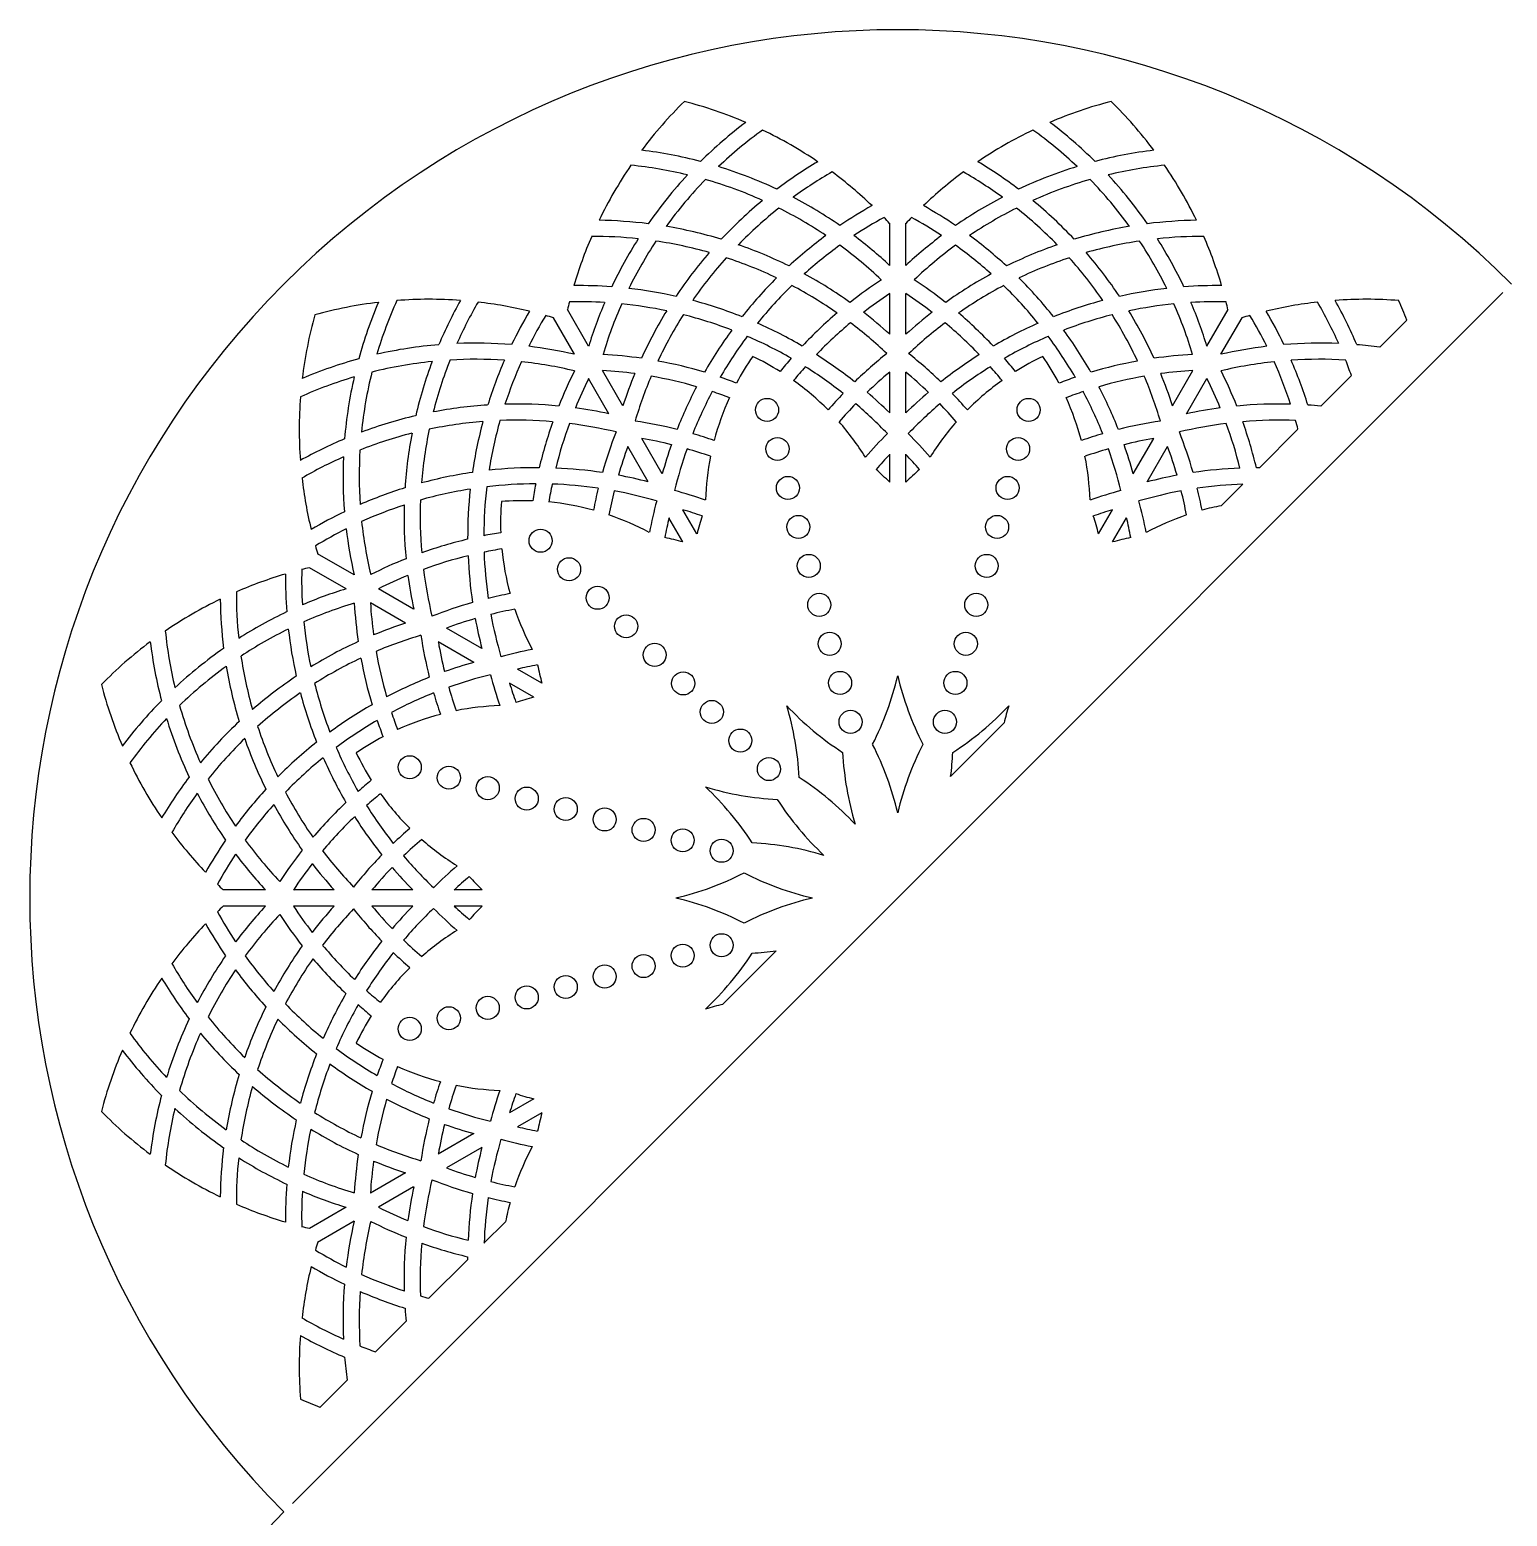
# Model space of a CAD drawing. Extents: x 66 to 310, y 1 to 245.
# Drawn here: x 66.2 to 188, y 122.3 to 244.8 of the extents above; entities that cross this region are included whole.
import ezdxf

# ---------------------------------------------------------------- set-up
doc = ezdxf.new("R2010")
doc.units = 0
doc.layers.get('0').update_dxf_attribs({"linetype": 'CONTINUOUS'})

msp = doc.modelspace()

# ---------------------------------------------------------------- linework, layer by layer
for p, q in [((137.07, 225.36), (137.07, 228.84)), ((138.4, 225.36), (138.4, 228.84)), ((87.86, 123.39), (187.6, 223.13)), ((137.07, 219.7), (137.07, 223.05)), ((138.4, 219.7), (138.4, 223.05)), ((112.25, 218.72), (110.52, 221.73)), ((163.21, 218.72), (164.95, 221.73)), ((111.1, 218.05), (109.37, 221.06)), ((164.36, 218.05), (166.1, 221.06)), ((177.45, 218.64), (179.69, 220.87)), ((113.93, 213.15), (112.26, 216.05)), ((115.09, 213.81), (113.41, 216.72)), ((137.07, 213.22), (137.07, 216.59)), ((138.4, 213.22), (138.4, 216.59)), ((160.38, 213.81), (162.05, 216.72)), ((161.53, 213.15), (163.21, 216.05)), ((172.6, 213.79), (175.11, 216.3)), ((167.53, 208.71), (170.71, 211.89)), ((118.33, 208.2), (116.64, 211.12)), ((157.14, 208.2), (158.82, 211.12)), ((117.17, 207.54), (115.49, 210.45)), ((137.07, 207.51), (137.07, 209.81)), ((138.4, 207.51), (138.4, 209.81)), ((158.29, 207.54), (159.97, 210.45)), ((164.4, 205.58), (166.17, 207.36)), ((120.03, 202.59), (118.88, 204.58)), ((121.18, 203.26), (120.03, 205.25)), ((154.28, 203.26), (155.43, 205.25)), ((155.44, 202.59), (156.59, 204.58)), ((92.94, 199.89), (89.93, 201.62)), ((92.27, 198.74), (89.26, 200.47)), ((97.84, 197.06), (94.94, 198.73)), ((97.18, 195.9), (94.28, 197.58)), ((103.45, 193.82), (100.54, 195.5)), ((102.79, 192.67), (99.87, 194.35)), ((108.4, 190.96), (106.41, 192.11)), ((107.73, 189.81), (105.74, 190.96)), ((142.09, 183.28), (146.49, 187.68)), ((85.63, 173.92), (82.15, 173.92)), ((91.29, 173.92), (87.94, 173.92)), ((97.77, 173.92), (94.4, 173.92)), ((103.48, 173.92), (101.18, 173.92)), ((85.63, 172.59), (82.15, 172.59)), ((91.29, 172.59), (87.94, 172.59)), ((97.77, 172.59), (94.4, 172.59)), ((103.48, 172.59), (101.18, 172.59)), ((123.31, 164.5), (127.71, 168.9)), ((107.73, 156.71), (105.74, 155.56)), ((108.4, 155.56), (106.41, 154.4)), ((102.79, 153.85), (99.87, 152.17)), ((103.45, 152.7), (100.54, 151.02)), ((97.18, 150.61), (94.28, 148.94)), ((97.84, 149.46), (94.94, 147.78)), ((92.27, 147.78), (89.26, 146.04)), ((92.94, 146.63), (89.93, 144.89)), ((103.63, 144.82), (105.41, 146.59)), ((99.1, 140.28), (102.28, 143.46)), ((94.69, 135.88), (97.21, 138.39)), ((90.12, 131.3), (92.35, 133.54))]:
    msp.add_line(p, q)
for centre in [(126.96, 213.47), (148.51, 213.47), (127.82, 210.25), (147.65, 210.25), (128.68, 207.04), (146.78, 207.04), (129.54, 203.83), (145.92, 203.83), (108.3, 202.69), (110.65, 200.34), (130.4, 200.62), (145.06, 200.62), (113, 197.99), (131.26, 197.41), (144.2, 197.41), (115.35, 195.64), (132.12, 194.2), (143.34, 194.2), (117.7, 193.29), (120.05, 190.94), (132.98, 190.98), (142.48, 190.98), (122.41, 188.59), (133.84, 187.77), (141.62, 187.77), (124.76, 186.23), (97.52, 184.03), (100.74, 183.17), (127.11, 183.88), (103.95, 182.31), (107.16, 181.45), (110.37, 180.59), (113.58, 179.73), (116.79, 178.87), (120.01, 178.01), (123.22, 177.15), (123.22, 169.37), (120.01, 168.51), (116.79, 167.65), (110.37, 165.93), (113.58, 166.79), (107.16, 165.07), (100.74, 163.35), (103.95, 164.21), (97.52, 162.48)]:
    msp.add_circle(centre, 0.95)
for centre, radius, start, end in [((137.73, 173.26), 71.53, 45, 225), ((144.77, 213.78), 35.16, 134.4484, 143.1635), ((111.37, 204.83), 35.16, 66.8365, 75.5516), ((164.09, 204.83), 35.16, 104.4484, 113.1635), ((130.69, 213.78), 35.16, 36.8365, 45.5516), ((147.14, 207.99), 36.49, 126.9379, 134.6874), ((147.14, 207.99), 35.16, 125.7467, 133.4578), ((111.37, 204.83), 35.16, 55.8075, 64.3526), ((164.09, 204.83), 35.16, 115.6474, 124.1925), ((128.33, 207.99), 35.16, 46.5422, 54.2533), ((128.33, 207.99), 36.49, 45.3126, 53.0621), ((112.22, 198.64), 36.49, 75.3126, 83.0621), ((149.8, 202.56), 36.49, 120.7634, 127.1375), ((125.66, 202.56), 36.49, 52.8625, 59.2366), ((163.24, 198.64), 36.49, 96.9379, 104.6874), ((144.77, 213.78), 35.16, 145.6474, 154.1925), ((112.22, 198.64), 35.16, 76.5422, 84.2533), ((147.14, 207.99), 36.49, 137.0994, 145.2185), ((112.22, 198.64), 36.49, 64.7815, 72.9006), ((149.8, 202.56), 35.16, 119.8015, 126.0532), ((111.37, 204.83), 35.16, 46.4128, 53.4291), ((164.09, 204.83), 35.16, 126.5709, 133.5872), ((125.66, 202.56), 35.16, 53.9468, 60.1985), ((163.24, 198.64), 36.49, 107.0994, 115.2185), ((163.24, 198.64), 35.16, 95.7467, 103.4578), ((128.33, 207.99), 36.49, 34.7815, 42.9006), ((130.69, 213.78), 35.16, 25.8075, 34.3526), ((147.14, 207.99), 35.16, 135.9306, 144.1342), ((112.22, 198.64), 35.16, 65.8658, 74.0694), ((163.24, 198.64), 35.16, 105.9306, 114.1342), ((128.33, 207.99), 35.16, 35.8658, 44.0694), ((149.8, 202.56), 36.49, 129.4813, 136.821), ((112.22, 198.64), 36.49, 55.3538, 62.4376), ((153.5, 198.49), 36.49, 119.3457, 124.2438), ((121.96, 198.49), 36.49, 55.7562, 60.6543), ((163.24, 198.64), 36.49, 117.5624, 124.6462), ((125.66, 202.56), 36.49, 43.179, 50.5187), ((112.63, 192.6), 36.49, 82.8625, 89.2366), ((149.8, 202.56), 35.16, 128.4581, 135.7969), ((112.22, 198.64), 35.16, 56.1443, 63.4609), ((153.5, 198.49), 35.16, 118.7259, 123.4532), ((111.37, 204.83), 35.16, 43.0591, 44.1554), ((164.09, 204.83), 35.16, 135.8446, 136.9409), ((121.96, 198.49), 35.16, 56.5468, 61.2741), ((163.24, 198.64), 35.16, 116.5391, 123.8557), ((125.66, 202.56), 35.16, 44.2031, 51.5419), ((162.84, 192.6), 36.49, 90.7634, 97.1375), ((112.63, 192.6), 36.49, 73.179, 80.5187), ((153.5, 198.49), 36.49, 126.4716, 132.6611), ((112.22, 198.64), 36.49, 47.091, 53.126), ((163.24, 198.64), 36.49, 126.874, 132.909), ((121.96, 198.49), 36.49, 47.3389, 53.5284), ((162.84, 192.6), 36.49, 99.4813, 106.821), ((144.77, 213.78), 35.16, 156.5709, 163.5872), ((112.63, 192.6), 35.16, 83.9468, 90.1985), ((147.14, 207.99), 36.49, 147.5624, 154.6462), ((147.14, 207.99), 35.16, 146.5391, 153.8557), ((112.63, 192.6), 35.16, 74.2031, 81.5419), ((112.63, 192.6), 36.49, 63.7452, 70.8614), ((153.5, 198.49), 35.16, 125.7437, 131.8716), ((112.22, 198.64), 35.16, 46.6147, 53.8538), ((163.24, 198.64), 35.16, 126.1462, 133.3853), ((121.96, 198.49), 35.16, 48.1284, 54.2563), ((162.84, 192.6), 36.49, 109.1386, 116.2548), ((162.84, 192.6), 35.16, 98.4581, 105.7969), ((128.33, 207.99), 35.16, 26.1443, 33.4609), ((162.84, 192.6), 35.16, 89.8015, 96.0532), ((128.33, 207.99), 36.49, 25.3538, 32.4376), ((130.69, 213.78), 35.16, 16.4128, 23.4291), ((149.8, 202.56), 36.49, 139.1386, 146.2548), ((149.8, 202.56), 35.16, 138.1758, 145.4653), ((112.63, 192.6), 35.16, 64.5347, 71.8242), ((162.84, 192.6), 35.16, 108.1758, 115.4653), ((125.66, 202.56), 35.16, 34.5347, 41.8242), ((125.66, 202.56), 36.49, 33.7452, 40.8614), ((153.5, 198.49), 36.49, 134.8884, 141.6112), ((112.63, 192.6), 36.49, 54.5576, 61.5178), ((156.4, 193.68), 36.49, 123.2716, 128.2719), ((119.07, 193.68), 36.49, 51.7281, 56.7284), ((162.84, 192.6), 36.49, 118.4822, 125.4424), ((121.96, 198.49), 36.49, 38.3888, 45.1116), ((111.46, 187.22), 36.49, 85.7562, 90.6543), ((111.46, 187.22), 36.49, 77.3389, 83.5284), ((153.5, 198.49), 35.16, 134.1617, 141.0015), ((112.63, 192.6), 35.16, 55.1474, 62.2445), ((156.4, 193.68), 35.16, 123.3446, 127.6822), ((119.07, 193.68), 35.16, 52.3178, 56.6554), ((162.84, 192.6), 35.16, 117.7555, 124.8526), ((121.96, 198.49), 35.16, 38.9985, 45.8383), ((164.01, 187.22), 36.49, 96.4716, 102.6611), ((164.01, 187.22), 36.49, 89.3457, 94.2438), ((99.12, 187.42), 35.16, 96.8365, 105.5516), ((128.51, 208.04), 36.49, 156.9379, 164.6874), ((128.51, 208.04), 35.16, 155.7467, 163.4578), ((99.12, 187.42), 35.16, 85.8075, 94.3526), ((133.54, 204.67), 36.49, 150.7634, 157.1375), ((133.54, 204.67), 35.16, 149.8015, 156.0532), ((99.12, 187.42), 35.16, 76.4128, 83.4291), ((144.77, 213.78), 35.16, 165.8446, 166.9409), ((111.46, 187.22), 35.16, 86.5468, 91.2741), ((147.14, 207.99), 36.49, 156.874, 162.909), ((147.14, 207.99), 35.16, 156.1462, 163.3853), ((111.46, 187.22), 35.16, 78.1284, 84.2563), ((111.46, 187.22), 36.49, 68.3888, 75.1116), ((164.01, 187.22), 36.49, 104.8884, 111.6112), ((164.01, 187.22), 35.16, 95.7437, 101.8716), ((128.33, 207.99), 35.16, 16.6147, 23.8538), ((164.01, 187.22), 35.16, 88.7259, 93.4532), ((128.33, 207.99), 36.49, 17.091, 23.126), ((130.69, 213.78), 35.16, 13.0591, 14.1554), ((176.34, 187.42), 35.16, 96.5709, 103.5872), ((141.93, 204.67), 35.16, 23.9468, 30.1985), ((176.34, 187.42), 35.16, 85.6474, 94.1925), ((141.93, 204.67), 36.49, 22.8625, 29.2366), ((146.95, 208.04), 35.16, 21.4063, 24.2533), ((123.57, 211.87), 35.16, 164.4484, 173.1635), ((138.78, 203), 36.49, 149.3457, 154.2438), ((138.78, 203), 35.16, 148.7259, 153.4532), ((99.12, 187.42), 35.16, 73.0591, 74.1554), ((149.8, 202.56), 36.49, 148.4822, 155.4424), ((149.8, 202.56), 35.16, 147.7555, 154.8526), ((111.46, 187.22), 35.16, 68.9985, 75.8383), ((111.46, 187.22), 36.49, 59.711, 66.2165), ((156.4, 193.68), 36.49, 130.4389, 136.6366), ((156.4, 193.68), 35.16, 129.9143, 136.1753), ((112.63, 192.6), 35.16, 46.5152, 52.9152), ((112.63, 192.6), 36.49, 47.961, 52.3907), ((162.84, 192.6), 36.49, 127.6093, 132.039), ((162.84, 192.6), 35.16, 127.0848, 133.4848), ((119.07, 193.68), 35.16, 43.8247, 50.0857), ((119.07, 193.68), 36.49, 43.3634, 49.5611), ((164.01, 187.22), 36.49, 113.7835, 120.289), ((164.01, 187.22), 35.16, 104.1617, 111.0015), ((125.66, 202.56), 35.16, 25.1474, 32.2445), ((125.66, 202.56), 36.49, 24.5576, 31.5178), ((176.34, 187.42), 35.16, 105.8446, 106.9409), ((136.69, 203), 35.16, 26.5468, 31.2741), ((136.69, 203), 36.49, 25.7562, 30.6543), ((153.5, 198.49), 36.49, 143.7835, 150.289), ((153.5, 198.49), 35.16, 143.2386, 149.8278), ((111.46, 187.22), 35.16, 60.1722, 66.7614), ((164.01, 187.22), 35.16, 113.2386, 119.8278), ((121.96, 198.49), 35.16, 30.1722, 36.7614), ((121.96, 198.49), 36.49, 29.711, 36.2165), ((102.95, 182.48), 36.49, 94.7815, 102.9006), ((102.95, 182.48), 36.49, 85.3538, 92.4376), ((102.95, 182.48), 36.49, 77.091, 83.126), ((111.36, 181.61), 36.49, 81.7281, 86.7284), ((111.46, 187.22), 36.49, 51.4926, 57.5743), ((159.58, 189.58), 36.49, 128.5692, 134.1089), ((115.88, 189.58), 36.49, 45.8911, 51.4308), ((164.01, 187.22), 36.49, 122.4257, 128.5074), ((164.11, 181.61), 36.49, 93.2716, 98.2719), ((172.51, 182.48), 36.49, 96.874, 102.909), ((172.51, 182.48), 36.49, 87.5624, 94.6462), ((172.51, 182.48), 36.49, 82.2197, 85.2185), ((102.95, 182.48), 36.49, 105.3126, 113.0621), ((102.95, 182.48), 35.16, 95.8658, 104.0694), ((133.54, 204.67), 36.49, 159.4813, 166.821), ((133.54, 204.67), 35.16, 158.4581, 165.7969), ((102.95, 182.48), 35.16, 86.1443, 93.4609), ((138.78, 203), 36.49, 156.4716, 162.6611), ((138.78, 203), 35.16, 155.7437, 161.8716), ((102.95, 182.48), 35.16, 76.6147, 83.8538), ((111.36, 181.61), 36.49, 73.3634, 79.5611), ((144.07, 205.3), 22.2, 145.4931, 152.1335), ((116.22, 197.84), 22.2, 57.8665, 64.5069), ((156.4, 193.68), 36.49, 138.7733, 141.0122), ((156.4, 193.68), 35.16, 138.3794, 140.8176), ((111.46, 187.22), 35.16, 51.7332, 57.9682), ((164.01, 187.22), 35.16, 122.0318, 128.2668), ((119.07, 193.68), 35.16, 39.1824, 41.6206), ((119.07, 193.68), 36.49, 38.9878, 41.2267), ((159.24, 197.84), 22.2, 115.4931, 122.1335), ((131.39, 205.3), 22.2, 27.8665, 34.5069), ((164.11, 181.61), 36.49, 100.4389, 106.6366), ((172.51, 182.48), 35.16, 96.1462, 103.3853), ((136.69, 203), 35.16, 18.1284, 24.2563), ((172.51, 182.48), 35.16, 86.5391, 93.8557), ((136.69, 203), 36.49, 17.3389, 23.5284), ((141.93, 204.67), 35.16, 19.3128, 21.5419), ((102.95, 182.48), 35.16, 106.5422, 114.2533), ((128.51, 208.04), 36.49, 167.0994, 175.2185), ((128.51, 208.04), 35.16, 165.9306, 174.1342), ((143.69, 200.27), 36.49, 153.2716, 158.2719), ((143.69, 200.27), 35.16, 153.3446, 157.6822), ((111.36, 181.61), 35.16, 82.3178, 86.6554), ((149.8, 202.56), 36.49, 157.6093, 162.039), ((149.8, 202.56), 35.16, 157.0848, 163.4848), ((111.36, 181.61), 35.16, 73.8247, 80.0857), ((111.36, 181.61), 36.49, 68.9878, 71.2267), ((116.22, 197.84), 22.2, 44.7412, 54.4196), ((159.58, 189.58), 35.16, 129.8096, 133.8683), ((115.88, 189.58), 35.16, 46.1317, 50.1904), ((159.24, 197.84), 22.2, 125.5804, 135.2588), ((164.11, 181.61), 36.49, 108.7733, 111.0122), ((164.11, 181.61), 35.16, 99.9143, 106.1753), ((125.66, 202.56), 35.16, 16.5152, 22.9152), ((164.11, 181.61), 35.16, 93.3446, 97.6822), ((125.66, 202.56), 36.49, 17.961, 22.3907), ((131.78, 200.27), 35.16, 22.3178, 26.6554), ((131.78, 200.27), 36.49, 21.7281, 26.7284), ((123.57, 211.87), 35.16, 175.6474, 184.1925), ((153.5, 198.49), 36.49, 152.4257, 158.5074), ((153.5, 198.49), 35.16, 152.0318, 158.2668), ((111.36, 181.61), 35.16, 69.1824, 71.6206), ((144.07, 205.3), 22.2, 155.5804, 165.2588), ((159.58, 189.58), 36.49, 136.2104, 139.1131), ((111.46, 187.22), 36.49, 45.4337, 49.3911), ((164.01, 187.22), 36.49, 130.6089, 134.5663), ((115.88, 189.58), 36.49, 40.8869, 43.7896), ((164.11, 181.61), 35.16, 108.3794, 110.8176), ((131.39, 205.3), 22.2, 14.7412, 24.4196), ((121.96, 198.49), 35.16, 21.7332, 27.9682), ((121.96, 198.49), 36.49, 21.4926, 27.5743), ((106.32, 177.46), 36.49, 93.7452, 100.8614), ((106.32, 177.46), 36.49, 84.5576, 91.5178), ((106.32, 177.46), 36.49, 77.961, 82.3907), ((159.58, 189.58), 35.16, 136.0422, 139.3447), ((111.46, 187.22), 35.16, 43.711, 49.5592), ((164.01, 187.22), 35.16, 130.4408, 136.289), ((115.88, 189.58), 35.16, 40.6553, 43.9578), ((169.14, 177.46), 36.49, 97.6093, 102.039), ((169.14, 177.46), 36.49, 88.4822, 95.4424), ((169.14, 177.46), 36.49, 84.559, 86.2548), ((106.32, 177.46), 36.49, 103.179, 110.5187), ((133.54, 204.67), 35.16, 168.1758, 175.4653), ((106.32, 177.46), 35.16, 94.5347, 101.8242), ((138.78, 203), 36.49, 164.8884, 171.6112), ((138.78, 203), 35.16, 164.1617, 171.0015), ((106.32, 177.46), 35.16, 85.1474, 92.2445), ((143.69, 200.27), 36.49, 160.4389, 166.6366), ((143.69, 200.27), 35.16, 159.9143, 166.1753), ((106.32, 177.46), 35.16, 76.5152, 82.9152), ((110.65, 176.47), 36.49, 75.8911, 81.4308), ((116.22, 197.84), 22.2, 31.9374, 41.2884), ((159.24, 197.84), 22.2, 138.7116, 148.0626), ((164.81, 176.47), 36.49, 98.5692, 104.1089), ((169.14, 177.46), 35.16, 97.0848, 103.4848), ((131.78, 200.27), 35.16, 13.8247, 20.0857), ((169.14, 177.46), 35.16, 87.7555, 94.8526), ((131.78, 200.27), 36.49, 13.3634, 19.5611), ((136.69, 203), 35.16, 14.6562, 15.8383), ((106.32, 177.46), 36.49, 112.8625, 119.2366), ((106.32, 177.46), 35.16, 104.2031, 111.5419), ((133.54, 204.67), 36.49, 169.1386, 176.2548), ((148.49, 198.32), 36.49, 158.5692, 164.1089), ((110.65, 176.47), 35.16, 76.1317, 80.1904), ((110.65, 176.47), 36.49, 70.8869, 73.7896), ((162.62, 185.65), 36.49, 134.8579, 139.029), ((112.85, 185.65), 36.49, 40.971, 45.1421), ((164.81, 176.47), 36.49, 106.2104, 109.1131), ((164.81, 176.47), 35.16, 99.8096, 103.8683), ((126.97, 198.32), 36.49, 15.8911, 21.4308), ((106.32, 177.46), 35.16, 113.9468, 120.1985), ((128.51, 208.04), 36.49, 177.5624, 184.6462), ((128.51, 208.04), 35.16, 176.5391, 183.8557), ((148.49, 198.32), 35.16, 159.8096, 163.8683), ((153.5, 198.49), 36.49, 160.6089, 164.5663), ((153.5, 198.49), 35.16, 160.4408, 166.289), ((110.65, 176.47), 35.16, 70.6553, 73.9578), ((144.07, 205.3), 22.2, 168.7116, 178.0626), ((162.62, 185.65), 35.16, 136.6011, 139.3191), ((112.85, 185.65), 35.16, 40.6809, 43.3989), ((164.81, 176.47), 35.16, 106.0422, 109.3447), ((131.39, 205.3), 22.2, 1.9374, 11.2884), ((121.96, 198.49), 35.16, 13.711, 19.5592), ((121.96, 198.49), 36.49, 15.4337, 19.3911), ((126.97, 198.32), 35.16, 16.1317, 20.1904), ((108, 172.22), 36.49, 98.3888, 105.1116), ((108, 172.22), 36.49, 89.711, 96.2165), ((108, 172.22), 36.49, 81.4926, 87.5743), ((111.36, 181.61), 36.49, 45.2149, 47.6356), ((164.11, 181.61), 36.49, 132.3644, 134.7851), ((167.47, 172.22), 36.49, 92.4257, 98.5074), ((167.47, 172.22), 36.49, 89.9094, 90.289), ((123.57, 211.87), 35.16, 186.5709, 193.5872), ((108, 172.22), 36.49, 107.3389, 113.5284), ((138.78, 203), 35.16, 173.2386, 179.8278), ((108, 172.22), 35.16, 90.1722, 96.7614), ((143.69, 200.27), 36.49, 168.7733, 171.0122), ((143.69, 200.27), 35.16, 168.3794, 170.8176), ((108, 172.22), 35.16, 81.7332, 87.9682), ((148.49, 198.32), 36.49, 166.2104, 169.1131), ((108, 172.22), 36.49, 75.4337, 79.3911), ((167.47, 172.22), 36.49, 100.6089, 104.5663), ((167.47, 172.22), 35.16, 92.1123, 98.2668), ((126.97, 198.32), 36.49, 10.8869, 13.7896), ((133.54, 204.67), 35.16, 177.7555, 184.8526), ((108, 172.22), 35.16, 98.9985, 105.8383), ((138.78, 203), 36.49, 173.7835, 180.289), ((127.2, 204.18), 22.2, 175.4931, 182.1335), ((106.81, 183.79), 22.2, 87.8665, 94.5069), ((106.81, 183.79), 22.2, 74.7412, 84.4196), ((148.49, 198.32), 35.16, 166.0422, 169.3447), ((108, 172.22), 35.16, 73.711, 79.5592), ((153.09, 196.44), 36.49, 164.8579, 169.029), ((109.98, 171.55), 36.49, 70.971, 75.1421), ((165.48, 171.55), 36.49, 104.8579, 109.029), ((167.47, 172.22), 35.16, 100.4408, 106.289), ((122.38, 196.44), 36.49, 10.971, 15.1421), ((126.97, 198.32), 35.16, 10.6553, 13.9578), ((108, 172.22), 36.49, 115.7562, 120.6543), ((108, 172.22), 35.16, 108.1284, 114.2563), ((133.54, 204.67), 36.49, 178.4822, 185.4424), ((106.81, 183.79), 22.2, 61.9374, 71.2884), ((153.09, 196.44), 35.16, 166.6011, 169.3191), ((109.98, 171.55), 35.16, 70.6809, 73.3989), ((156.4, 193.68), 36.49, 162.3644, 164.7851), ((165.48, 171.55), 35.16, 106.6011, 109.3191), ((119.07, 193.68), 36.49, 15.2149, 17.6356), ((122.38, 196.44), 35.16, 10.6809, 13.3989), ((168.65, 183.79), 22.2, 108.7116, 118.0626), ((168.65, 183.79), 22.2, 101.0479, 105.2588), ((108, 172.22), 35.16, 116.5468, 121.2741), ((128.51, 208.04), 36.49, 186.874, 192.909), ((128.51, 208.04), 35.16, 186.1462, 193.3853), ((110.72, 167.31), 36.49, 98.9878, 101.2267), ((123.57, 211.87), 35.16, 195.8446, 196.9409), ((110.72, 167.31), 36.49, 103.3634, 109.5611), ((110.72, 167.31), 36.49, 75.2149, 77.6356), ((164.75, 167.31), 36.49, 102.3644, 104.7851), ((110.72, 167.31), 36.49, 111.7281, 116.7284), ((110.72, 167.31), 35.16, 103.8247, 110.0857), ((138.78, 203), 36.49, 182.4257, 188.5074), ((110.72, 167.31), 35.16, 99.1824, 101.6206), ((138.78, 203), 35.16, 182.0318, 188.2668), ((127.2, 204.18), 22.2, 185.5804, 195.2588), ((97.21, 166.22), 35.16, 106.4128, 113.4291), ((123.77, 199.53), 36.49, 179.3457, 184.2438), ((123.77, 199.53), 35.16, 178.7259, 183.4532), ((97.21, 166.22), 35.16, 103.0591, 104.1554), ((110.72, 167.31), 35.16, 112.3178, 116.6554), ((133.54, 204.67), 36.49, 187.6093, 192.039), ((133.54, 204.67), 35.16, 187.0848, 193.4848), ((118.39, 198.36), 35.16, 179.8015, 186.0532), ((103, 163.85), 36.49, 107.091, 113.126), ((97.21, 166.22), 35.16, 115.8075, 124.3526), ((118.39, 198.36), 36.49, 180.7634, 187.1375), ((103, 163.85), 35.16, 106.6147, 113.8538), ((129.38, 199.63), 36.49, 183.2716, 188.2719), ((129.38, 199.63), 35.16, 183.3446, 187.6822), ((112.67, 162.5), 36.49, 105.8911, 111.4308), ((112.67, 162.5), 36.49, 100.8869, 103.7896), ((103, 163.85), 36.49, 115.3538, 122.4376), ((123.77, 199.53), 35.16, 185.7437, 191.8716), ((112.67, 162.5), 35.16, 106.1317, 110.1904), ((138.78, 203), 36.49, 190.6089, 194.5663), ((112.67, 162.5), 35.16, 100.6553, 103.9578), ((138.78, 203), 35.16, 190.4408, 196.289), ((127.2, 204.18), 22.2, 198.7116, 208.0626), ((112.36, 198.77), 35.16, 185.7467, 193.4578), ((103, 163.85), 35.16, 116.1443, 123.4609), ((123.77, 199.53), 36.49, 186.4716, 192.6611), ((108.43, 161.19), 36.49, 107.961, 112.3907), ((108.43, 161.19), 35.16, 106.5152, 112.9152), ((134.52, 200.34), 36.49, 188.5692, 194.1089), ((97.21, 166.22), 35.16, 126.8365, 135.5516), ((112.36, 198.77), 36.49, 186.9379, 194.6874), ((103, 163.85), 36.49, 124.7815, 132.9006), ((108.43, 161.19), 36.49, 114.5576, 121.5178), ((129.38, 199.63), 35.16, 189.9143, 196.1753), ((134.52, 200.34), 35.16, 189.8096, 193.8683), ((114.55, 157.91), 36.49, 100.971, 105.1421), ((103, 163.85), 35.16, 125.8658, 134.0694), ((118.39, 198.36), 36.49, 189.4813, 196.821), ((118.39, 198.36), 35.16, 188.4581, 195.7969), ((108.43, 161.19), 35.16, 115.1474, 122.2445), ((129.38, 199.63), 36.49, 190.4389, 196.6366), ((112.5, 157.49), 36.49, 105.4337, 109.3911), ((114.55, 157.91), 35.16, 100.6809, 103.3989), ((143.69, 200.27), 36.49, 192.3644, 194.7851), ((108.43, 161.19), 36.49, 123.7452, 130.8614), ((112.5, 157.49), 36.49, 111.4926, 117.5743), ((112.5, 157.49), 35.16, 103.711, 109.5592), ((139.44, 201.01), 36.49, 194.8579, 199.029), ((113.64, 197.2), 24.74, 332.883, 346.8038), ((161.82, 197.2), 24.74, 193.1962, 207.117), ((106.16, 199.62), 35.16, 194.4484, 203.1635), ((108.43, 161.19), 35.16, 124.5347, 131.8242), ((123.77, 199.53), 36.49, 194.8884, 201.6112), ((123.77, 199.53), 35.16, 194.1617, 201.0015), ((112.5, 157.49), 35.16, 111.7332, 117.9682), ((134.52, 200.34), 36.49, 196.2104, 199.1131), ((134.52, 200.34), 35.16, 196.0422, 199.3447), ((139.44, 201.01), 35.16, 196.6011, 199.3191), ((103, 163.85), 36.49, 135.3126, 143.0621), ((112.36, 198.77), 35.16, 195.9306, 204.1342), ((112.5, 157.49), 36.49, 119.711, 126.2165), ((105.69, 166.92), 22.2, 91.9374, 101.2884), ((117.31, 154.59), 36.49, 105.2149, 107.6356), ((104.9, 181.95), 24.74, 2.883, 16.8038), ((146.62, 206.03), 24.74, 223.1962, 237.117), ((128.84, 206.03), 24.74, 302.883, 316.8038), ((170.56, 181.95), 24.74, 163.1962, 166.6054), ((103, 163.85), 35.16, 136.5422, 144.2533), ((112.36, 198.77), 36.49, 197.0994, 205.2185), ((108.43, 161.19), 36.49, 133.179, 140.5187), ((118.39, 198.36), 35.16, 198.1758, 205.4653), ((112.5, 157.49), 35.16, 120.1722, 126.7614), ((129.38, 199.63), 36.49, 198.7733, 201.0122), ((129.38, 199.63), 35.16, 198.3794, 200.8176), ((105.69, 166.92), 22.2, 104.7412, 114.4196), ((108.43, 161.19), 35.16, 134.2031, 141.5419), ((118.39, 198.36), 36.49, 199.1386, 206.2548), ((105.69, 166.92), 22.2, 117.8665, 124.5069), ((112.5, 157.49), 36.49, 128.3888, 135.1116), ((123.77, 199.53), 35.16, 203.2386, 209.8278), ((113.15, 194.77), 22.2, 205.4931, 212.1335), ((157.9, 186.5), 24.74, 182.883, 196.8038), ((113.64, 174.64), 24.74, 13.1962, 27.117), ((161.82, 174.64), 24.74, 152.883, 166.8038), ((117.56, 186.5), 24.74, 352.5128, 357.117), ((106.16, 199.62), 35.16, 205.6474, 214.1925), ((112.5, 157.49), 35.16, 128.9985, 135.8383), ((123.77, 199.53), 36.49, 203.7835, 210.289), ((108.43, 161.19), 36.49, 142.8625, 149.2366), ((112.36, 198.77), 35.16, 206.5391, 213.8557), ((117.31, 154.59), 36.49, 128.9878, 131.2267), ((116.18, 162.41), 24.74, 43.1962, 57.117), ((108.43, 161.19), 35.16, 143.9468, 150.1985), ((112.36, 198.77), 36.49, 207.5624, 214.6462), ((112.5, 157.49), 36.49, 137.3389, 143.5284), ((118.39, 198.36), 35.16, 207.7555, 214.8526), ((117.31, 154.59), 35.16, 129.1824, 131.6206), ((113.15, 194.77), 22.2, 215.5804, 225.2588), ((104.96, 164.37), 24.74, 32.883, 46.8038), ((129.05, 206.09), 24.74, 253.1962, 267.117), ((148.58, 194.81), 24.74, 212.883, 226.8038), ((112.5, 157.49), 35.16, 138.1284, 144.2563), ((118.39, 198.36), 36.49, 208.4822, 215.4424), ((117.31, 154.59), 36.49, 133.3634, 139.5611), ((123.77, 199.53), 35.16, 212.0318, 218.2668), ((117.31, 154.59), 35.16, 133.8247, 140.0857), ((123.77, 199.53), 36.49, 212.4257, 218.5074), ((121.41, 151.41), 36.49, 130.8869, 133.7896), ((106.16, 199.62), 35.16, 216.5709, 223.5872), ((112.5, 157.49), 36.49, 145.7562, 150.6543), ((112.36, 198.77), 35.16, 216.1462, 223.3853), ((121.41, 151.41), 35.16, 130.6553, 133.9578), ((113.15, 194.77), 22.2, 228.7116, 238.0626), ((124.49, 153.09), 24.74, 73.1962, 87.117), ((112.5, 157.49), 35.16, 146.5468, 151.2741), ((112.36, 198.77), 36.49, 216.874, 222.909), ((117.31, 154.59), 36.49, 141.7281, 146.7284), ((118.39, 198.36), 35.16, 217.0848, 223.4848), ((121.41, 151.41), 36.49, 135.8911, 141.4308), ((123.77, 199.53), 35.16, 220.4408, 226.289), ((117.31, 154.59), 35.16, 142.3178, 146.6554), ((118.39, 198.36), 36.49, 217.6093, 222.039), ((121.41, 151.41), 35.16, 136.1317, 140.1904), ((123.77, 199.53), 36.49, 220.6089, 224.5663), ((125.34, 148.37), 36.49, 130.971, 135.1421), ((113.79, 197.35), 24.74, 283.1962, 297.117), ((136.35, 197.35), 24.74, 242.883, 256.8038), ((106.16, 199.62), 35.16, 225.8446, 226.9409), ((125.34, 148.37), 35.16, 130.6809, 133.3989), ((129.38, 199.63), 36.49, 222.3644, 224.7851), ((113.79, 149.17), 24.74, 62.883, 76.8038), ((136.35, 149.17), 24.74, 103.1962, 117.117), ((106.16, 146.9), 35.16, 133.0591, 134.1554), ((112.5, 189.03), 35.16, 208.7259, 213.4532), ((112.36, 147.75), 36.49, 137.091, 143.126), ((112.36, 147.75), 35.16, 136.6147, 143.8538), ((117.31, 191.92), 36.49, 213.2716, 218.2719), ((117.31, 191.92), 35.16, 213.3446, 217.6822), ((118.39, 148.16), 36.49, 137.961, 142.3907), ((118.39, 148.16), 35.16, 136.5152, 142.9152), ((121.41, 195.11), 36.49, 218.5692, 224.1089), ((121.41, 195.11), 35.16, 219.8096, 223.8683), ((123.77, 146.98), 36.49, 135.4337, 139.3911), ((123.77, 146.98), 35.16, 133.711, 139.5592), ((125.34, 198.14), 36.49, 224.8579, 229.029), ((125.34, 198.14), 35.16, 226.6011, 229.3191), ((129.38, 146.88), 36.49, 135.2149, 137.6356), ((106.16, 146.9), 35.16, 136.4128, 143.4291), ((112.5, 189.03), 36.49, 209.3457, 214.2438), ((113.15, 151.75), 22.2, 121.9374, 131.2884), ((118.39, 148.16), 36.49, 144.5576, 151.5178), ((117.31, 191.92), 35.16, 219.9143, 226.1753), ((123.77, 146.98), 36.49, 141.4926, 147.5743), ((121.41, 195.11), 35.16, 226.0422, 229.3447), ((108.43, 185.33), 35.16, 209.8015, 216.0532), ((112.36, 147.75), 36.49, 145.3538, 152.4376), ((112.5, 189.03), 35.16, 215.7437, 221.8716), ((118.39, 148.16), 35.16, 145.1474, 152.2445), ((117.31, 191.92), 36.49, 220.4389, 226.6366), ((123.77, 146.98), 35.16, 141.7332, 147.9682), ((121.41, 195.11), 36.49, 226.2104, 229.1131), ((104.96, 182.15), 24.74, 313.1962, 327.117), ((124.49, 193.43), 24.74, 272.883, 277.4872), ((106.16, 146.9), 35.16, 145.8075, 154.3526), ((108.43, 185.33), 36.49, 210.7634, 217.1375), ((112.36, 147.75), 35.16, 146.1443, 153.4609), ((112.5, 189.03), 36.49, 216.4716, 222.6611), ((113.15, 151.75), 22.2, 134.7412, 144.4196), ((123.77, 146.98), 36.49, 149.711, 156.2165), ((117.31, 191.92), 35.16, 228.3794, 230.8176), ((118.39, 148.16), 36.49, 153.7452, 160.8614), ((112.5, 189.03), 35.16, 224.1617, 231.0015), ((123.77, 146.98), 35.16, 150.1722, 156.7614), ((117.31, 191.92), 36.49, 228.7733, 231.0122), ((129.05, 140.43), 24.74, 103.3946, 106.8038), ((112.36, 147.75), 36.49, 154.7815, 162.9006), ((108.43, 185.33), 35.16, 218.4581, 225.7969), ((118.39, 148.16), 35.16, 154.5347, 161.8242), ((112.5, 189.03), 36.49, 224.8884, 231.6112), ((113.15, 151.75), 22.2, 147.8665, 154.5069), ((103, 182.66), 35.16, 215.7467, 223.4578), ((112.36, 147.75), 35.16, 155.8658, 164.0694), ((108.43, 185.33), 36.49, 219.4813, 226.821), ((106.16, 146.9), 35.16, 156.8365, 165.5516), ((103, 182.66), 36.49, 216.9379, 224.6874), ((123.77, 146.98), 36.49, 158.3888, 165.1116), ((112.5, 189.03), 35.16, 233.2386, 239.8278), ((105.69, 179.6), 22.2, 235.4931, 242.1335), ((123.77, 146.98), 35.16, 158.9985, 165.8383), ((112.5, 189.03), 36.49, 233.7835, 240.289), ((129.38, 146.88), 36.49, 158.9878, 161.2267), ((129.38, 146.88), 35.16, 159.1824, 161.6206), ((105.69, 179.6), 22.2, 245.5804, 255.2588), ((118.39, 148.16), 36.49, 163.179, 170.5187), ((108.43, 185.33), 35.16, 228.1758, 235.4653), ((134.52, 146.18), 36.49, 160.8869, 163.7896), ((112.36, 147.75), 36.49, 165.3126, 173.0621), ((103, 182.66), 35.16, 225.9306, 234.1342), ((118.39, 148.16), 35.16, 164.2031, 171.5419), ((108.43, 185.33), 36.49, 229.1386, 236.2548), ((129.38, 146.88), 36.49, 163.3634, 169.5611), ((112.5, 189.03), 35.16, 242.0318, 248.2668), ((134.52, 146.18), 35.16, 160.6553, 163.9578), ((105.69, 179.6), 22.2, 258.7116, 268.0626), ((139.44, 145.51), 36.49, 160.971, 165.1421), ((139.44, 145.51), 35.16, 160.6809, 163.3989), ((117.31, 191.92), 36.49, 252.3644, 254.7851), ((97.21, 180.3), 35.16, 224.4484, 233.1635), ((112.36, 147.75), 35.16, 166.5422, 174.2533), ((103, 182.66), 36.49, 227.0994, 235.2185), ((108.43, 185.33), 35.16, 237.7555, 244.8526), ((129.38, 146.88), 35.16, 163.8247, 170.0857), ((112.5, 189.03), 36.49, 242.4257, 248.5074), ((112.5, 189.03), 35.16, 250.4408, 256.289), ((143.69, 146.24), 36.49, 165.2149, 167.6356), ((123.77, 146.98), 36.49, 167.3389, 173.5284), ((134.52, 146.18), 36.49, 165.8911, 171.4308), ((134.52, 146.18), 35.16, 166.1317, 170.1904), ((112.5, 189.03), 36.49, 250.6089, 254.5663), ((114.55, 188.61), 35.16, 256.6011, 259.3191), ((103, 182.66), 35.16, 236.5391, 243.8557), ((123.77, 146.98), 35.16, 168.1284, 174.2563), ((108.43, 185.33), 36.49, 238.4822, 245.4424), ((138.78, 143.52), 35.16, 163.711, 169.5592), ((114.55, 188.61), 36.49, 254.8579, 259.029), ((118.39, 148.16), 36.49, 172.8625, 179.2366), ((118.39, 148.16), 35.16, 173.9468, 180.1985), ((103, 182.66), 36.49, 237.5624, 244.6462), ((129.38, 146.88), 36.49, 171.7281, 176.7284), ((108.43, 185.33), 35.16, 247.0848, 253.4848), ((138.78, 143.52), 36.49, 165.4337, 169.3911), ((127.2, 142.34), 22.2, 151.9374, 161.2884), ((97.21, 180.3), 35.16, 235.6474, 244.1925), ((129.38, 146.88), 35.16, 172.3178, 176.6554), ((108.43, 185.33), 36.49, 247.6093, 252.039), ((112.67, 184.02), 35.16, 249.8096, 253.8683), ((123.77, 146.98), 36.49, 175.7562, 180.6543), ((103, 182.66), 35.16, 246.1462, 253.3853), ((133.54, 141.85), 36.49, 167.961, 172.3907), ((133.54, 141.85), 35.16, 166.5152, 172.9152), ((112.67, 184.02), 36.49, 248.5692, 254.1089), ((112.67, 184.02), 35.16, 256.0422, 259.3447), ((123.77, 146.98), 35.16, 176.5468, 181.2741), ((103, 182.66), 36.49, 246.874, 252.909), ((138.78, 143.52), 36.49, 171.4926, 177.5743), ((138.78, 143.52), 35.16, 171.7332, 177.8877), ((112.67, 184.02), 36.49, 256.2104, 259.1131), ((127.2, 142.34), 22.2, 164.7412, 168.9521), ((97.21, 180.3), 35.16, 246.5709, 253.5872), ((110.72, 179.21), 35.16, 243.3446, 247.6822), ((97.21, 180.3), 35.16, 255.8446, 256.9409), ((128.51, 138.48), 36.49, 167.091, 173.126), ((128.51, 138.48), 35.16, 166.6147, 173.8538), ((110.72, 179.21), 36.49, 243.2716, 248.2719), ((110.72, 179.21), 35.16, 249.9143, 256.1753), ((123.57, 134.65), 35.16, 163.0591, 164.1554), ((133.54, 141.85), 36.49, 174.5576, 181.5178), ((133.54, 141.85), 35.16, 175.1474, 182.2445), ((110.72, 179.21), 36.49, 250.4389, 256.6366), ((108, 174.3), 35.16, 238.7259, 243.4532), ((138.78, 143.52), 36.49, 179.711, 180.0906), ((123.57, 134.65), 35.16, 166.4128, 173.4291), ((108, 174.3), 36.49, 239.3457, 244.2438), ((108, 174.3), 35.16, 245.7437, 251.8716), ((128.51, 138.48), 36.49, 175.3538, 182.4376), ((128.51, 138.48), 35.16, 176.1443, 183.4609), ((108, 174.3), 36.49, 246.4716, 252.6611), ((108, 174.3), 35.16, 254.1617, 255.3438), ((106.32, 169.06), 35.16, 239.8015, 246.0532), ((133.54, 141.85), 36.49, 183.7452, 185.441), ((123.57, 134.65), 35.16, 175.8075, 184.3526), ((106.32, 169.06), 36.49, 240.7634, 247.1375), ((106.32, 169.06), 35.16, 248.4581, 250.6872), ((128.51, 138.48), 36.49, 184.7815, 187.7803), ((102.95, 164.04), 35.16, 245.7467, 248.5937), ((137.73, 72.1), 71.53, 135, 315)]:
    msp.add_arc(centre, radius, start, end)

doc.saveas('drawing.dxf')
